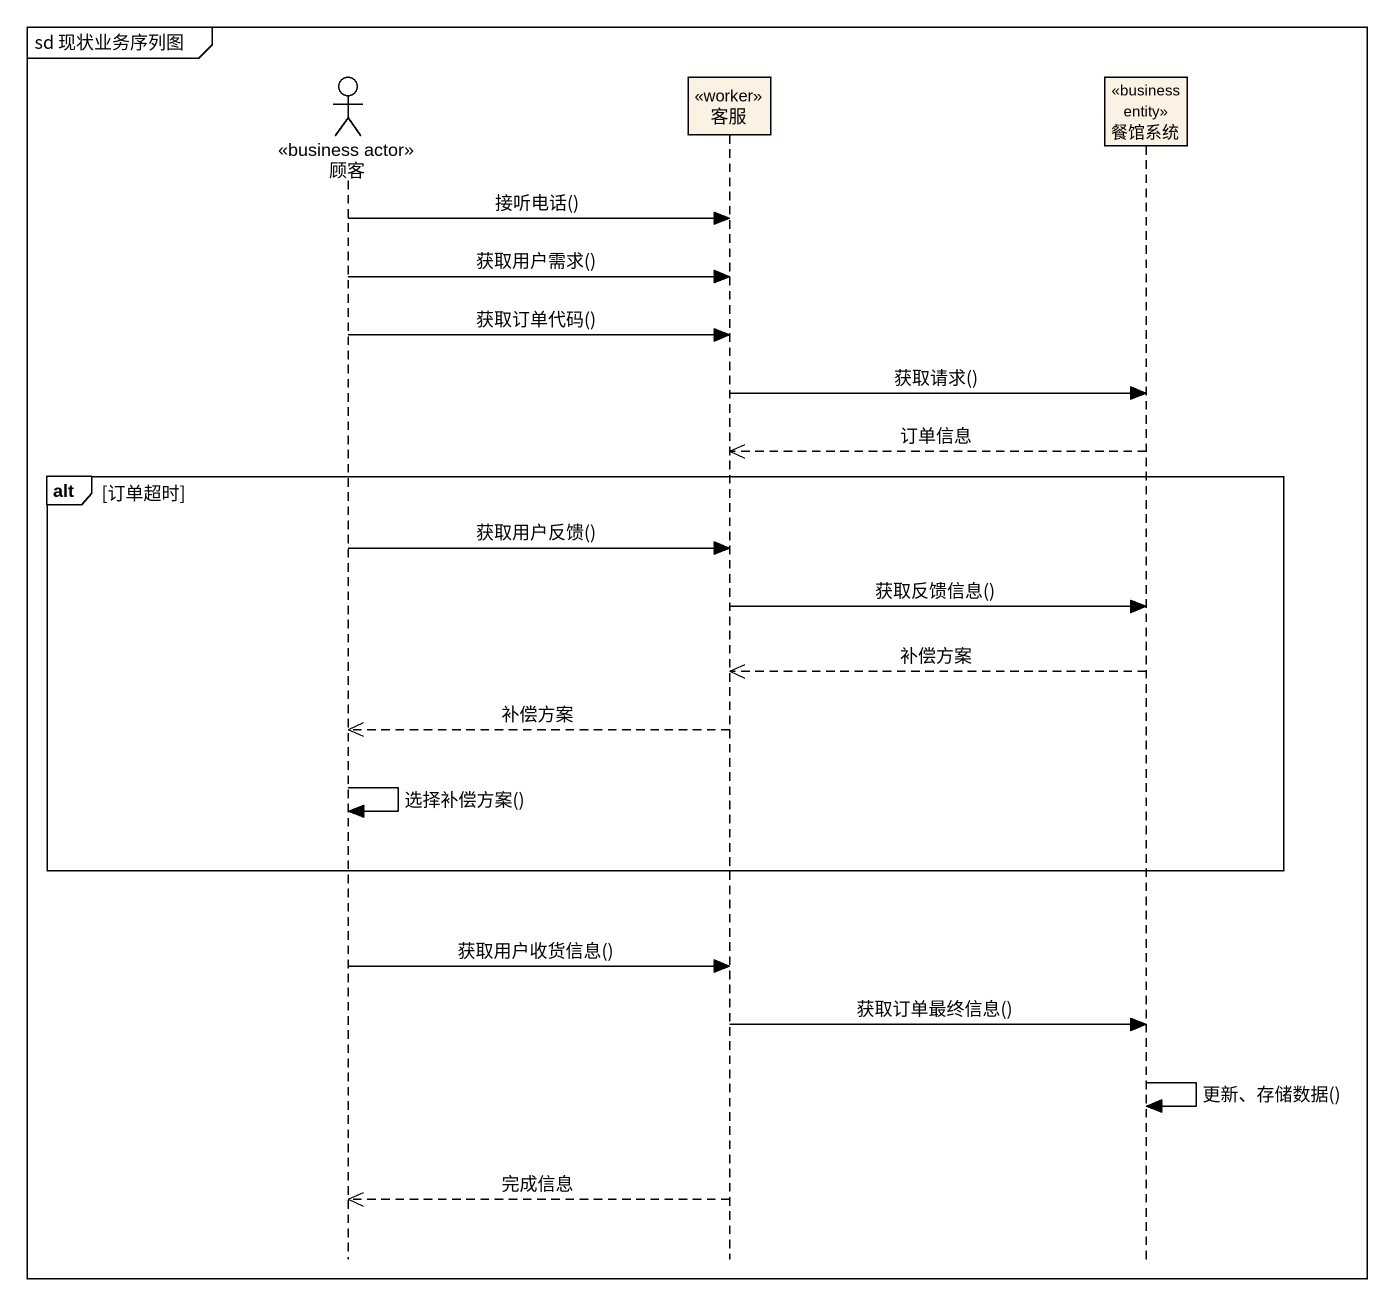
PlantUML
@startuml
mainframe sd 现状业务序列图
hide footbox
actor 顾客 <<business actor>>
participant 客服 <<worker>>
participant 餐馆系统 <<business entity>>

顾客 -> 客服 : 接听电话()
顾客 -> 客服 : 获取用户需求()
顾客 -> 客服 : 获取订单代码()
客服 -> 餐馆系统 : 获取请求()
餐馆系统 -->> 客服 : 订单信息
alt 订单超时
  顾客 -> 客服 : 获取用户反馈()
  客服 -> 餐馆系统 : 获取反馈信息()
  餐馆系统 -->> 客服 : 补偿方案
  客服 -->> 顾客 : 补偿方案
  顾客 -> 顾客 : 选择补偿方案()
end
顾客 -> 客服 : 获取用户收货信息()
客服 -> 餐馆系统 : 获取订单最终信息()
餐馆系统 -> 餐馆系统 : 更新、存储数据()
客服 -->> 顾客 : 完成信息
@enduml
